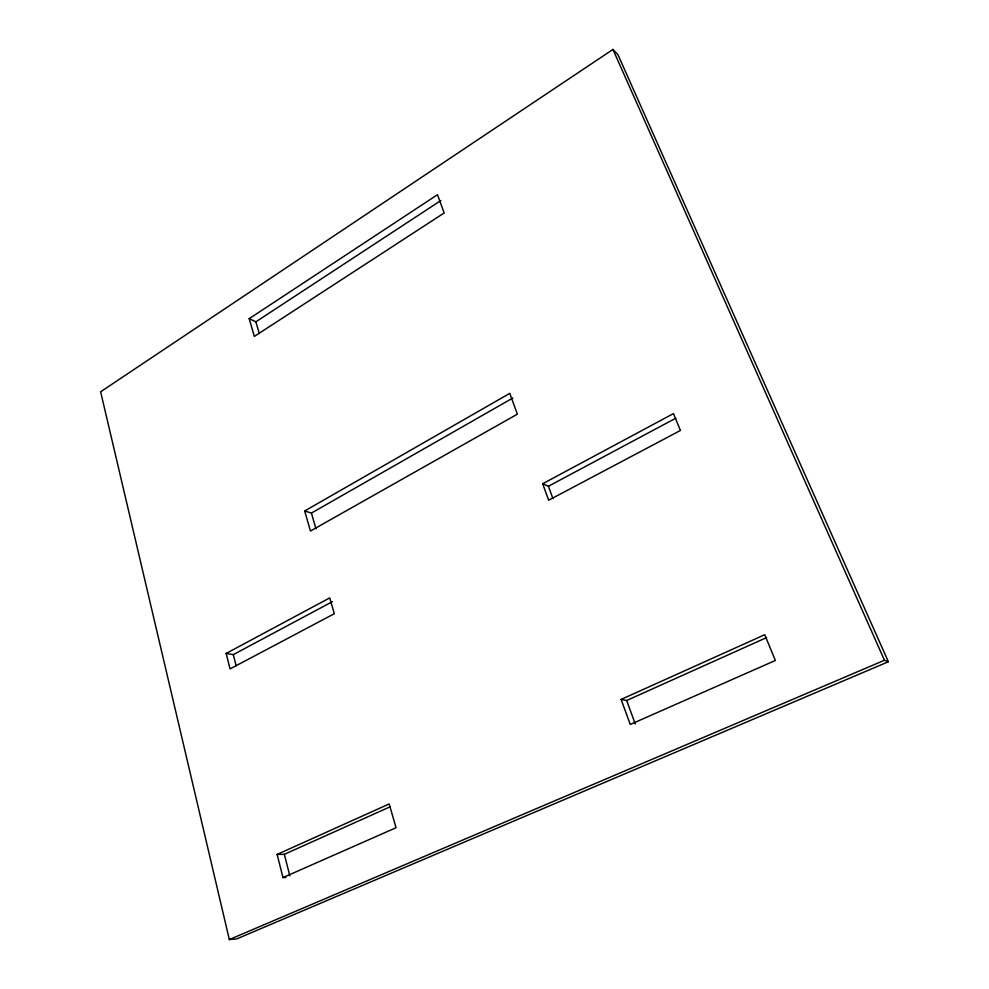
<?xml version="1.0" encoding="UTF-8"?>
<svg xmlns="http://www.w3.org/2000/svg" width="989" height="989" viewBox="0 0 989 989"><rect width="100%" height="100%" fill="white"/><g stroke="black" fill="none" stroke-linecap="round" stroke-linejoin="round"><path stroke-width="1.48" d="M612.945 49.45L100.631 391.792L229.324 939.55L236.816 938.882L888.369 661.74L618.014 54.84L612.945 49.45L884.463 660.256L888.369 661.74M249.203 318.668L437.509 194.697L444.16 212.981L254.321 336.433L249.203 318.668L255.879 321.808L259.303 333.59M255.879 321.808L440.871 200.544M304.674 510.979L509.78 393.362L517.358 414.168L310.459 531.019L304.674 510.979L311.411 513.081L512.945 397.961M226.147 653.445L329.745 597.9L334.307 613.724L230.066 668.91L226.147 653.445L233.293 654.631L332.415 601.658M542.664 483.745L673.472 413.6L680.432 430.462L548.66 500.224L542.664 483.745L548.425 486.254L552.913 498.543M548.425 486.254L675.808 418.199M277.118 854.434L389.184 803.946L396.045 827.731L282.99 877.577L277.118 854.434L284.338 854.335L390.346 806.69M621.129 699.421L764.744 634.715L775.376 660.467L630.24 724.467L621.129 699.421L626.68 700.484L766.611 637.584M229.324 939.55L884.463 660.256M282.99 877.577L285.87 877.478M626.68 700.484L635.247 723.96M311.411 513.081L315.948 528.744M233.293 654.631L236.148 665.807M284.338 854.335L289.839 875.883"/></g></svg>
